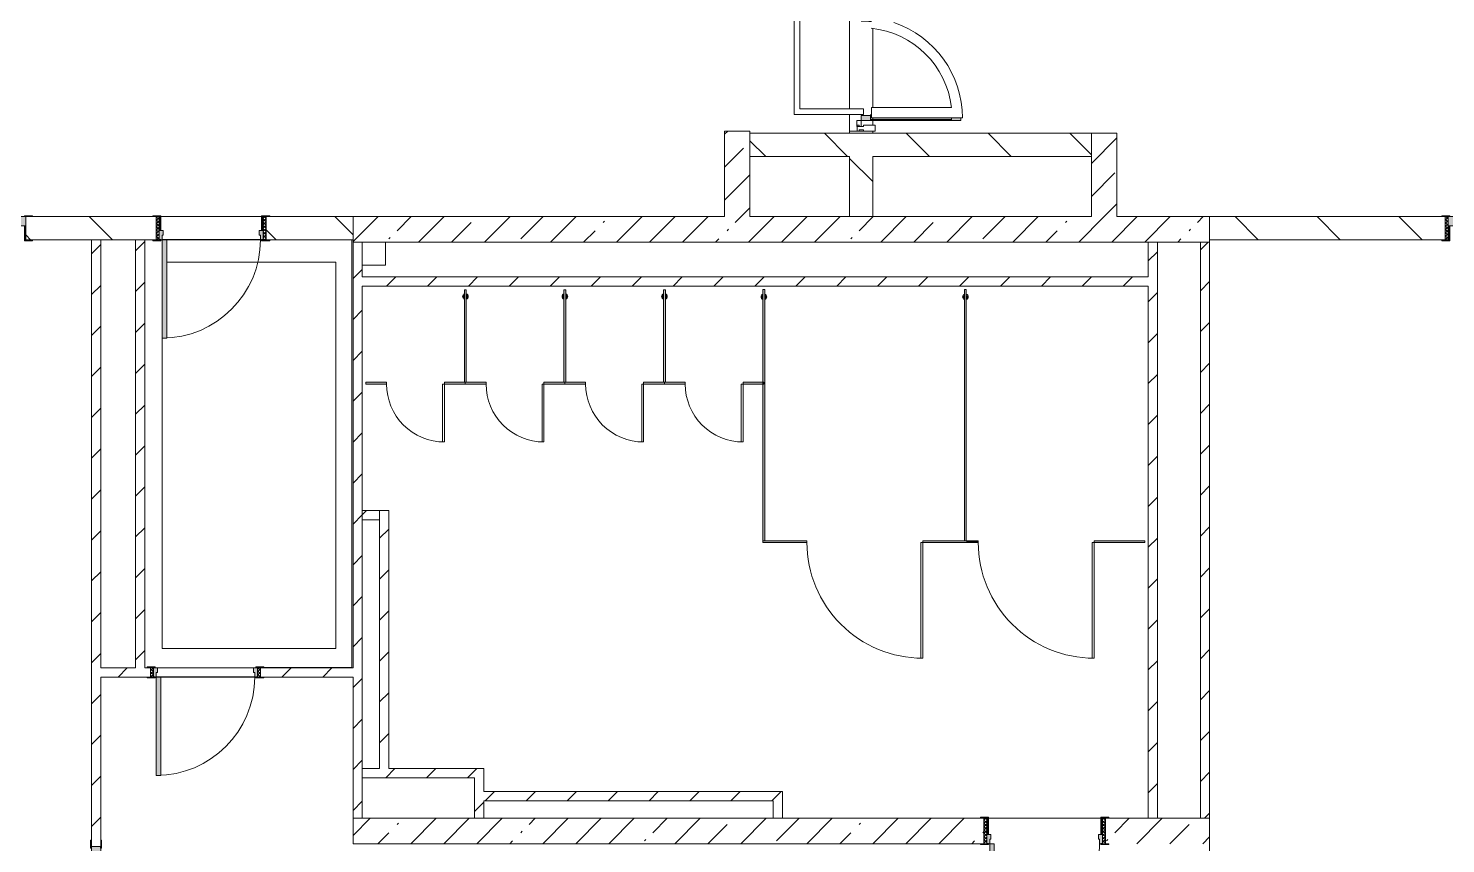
# Model space of a CAD drawing. Header units: millimetres. Extents: x 35098 to 231722, y -8553 to 29000.
# Drawn here: x 196117 to 208361, y 5180 to 12227 of the extents above; entities that cross this region are included whole.
import ezdxf

# ---------------------------------------------------------------- set-up
doc = ezdxf.new("R2010")
doc.units = ezdxf.units.MM
for name, color, linetype, lineweight in [('A-DETL-2', 7, 'Continuous', 5), ('A-DOOR-6', 7, 'Continuous', 5), ('A-GENM-2', 7, 'Continuous', 5), ('A-GLAZ-CWMG-1', 7, 'Continuous', 5), ('A-WALL', 7, 'Continuous', 9), ('I-WALL-3', 7, 'Continuous', 5)]:
    doc.layers.add(name, color=color, linetype=linetype, lineweight=lineweight)
for name, color, linetype, lineweight, true_color in [('A-DETL-GENF-2', 7, 'Continuous', 5, 0xe2e2e2), ('A-DETL-GENF-3', 7, 'Continuous', 5, 0xaaaaaa), ('A-DOOR-2', 7, 'Continuous', 5, 0xaaaaaa), ('A-DOOR-3', 7, 'Continuous', 5, 0xe2e2e2), ('A-DOOR-FRAM-1', 7, 'Continuous', 5, 0xe2e2e2), ('A-DOOR-FRAM-2', 7, 'Continuous', 5, 0xaaaaaa), ('A-FLOR-1', 7, 'Continuous', 5, 0xaaaaaa), ('A-GENM-3', 7, 'Continuous', 5, 0xe2ddcd)]:
    doc.layers.add(name, color=color, linetype=linetype, lineweight=lineweight, true_color=true_color)
pattern_1 = [(45, (104712.32, 0), (-176.7767, 176.7767), [])]
pattern_2 = [(45, (104712.3, 0), (-285.1231, 285.1231), []), (45, (104997.44, 0), (-285.1231, 285.1231), [504.031, -100.806, 16.764, -84.042])]
pattern_3 = [(135, (104712.3, 0), (-353.5534, -353.5534), [])]

# ---------------------------------------------------------------- blocks, each defined once
blk = doc.blocks.new('110_Дверь_СКБ_1Ст_Внутренняя1 - Д-7а_л__950x2100h_Туалет-V122-2_7_2_птичка')
at = {"layer": 'A-DOOR-2'}
h = blk.add_hatch(dxfattribs=at)
h.set_pattern_fill('FP_152', color=256, style=0, pattern_type=2)
h.set_pattern_definition([(135, (1776.41, 174.685), (-14.14214, -14.14214), []), (225, (1776.41, 174.685), (14.14214, -14.14214), [])])
h.paths.add_polyline_path([(537.5, 110), (512.5, 110), (512.5, -110), (537.5, -110)])
at = {"layer": 'A-DOOR-3'}
h = blk.add_hatch(color=256, dxfattribs=at)
h.paths.add_polyline_path([(487.5, 110), (487.5, 70), (477.5, 70), (477.5, 30), (512.5, 30), (512.5, 110)])
h.paths.add_polyline_path([(-462.5, 110), (-487.5, 110), (-487.5, 30), (-452.5, 30), (-452.5, 70), (-462.5, 70)])
at = {"layer": 'A-DOOR-FRAM-1'}
for points in [[(447.5, 1060), (447.5, 110), (487.5, 110), (487.5, 1060)], [(-542.5, 118), (-542.5, 110), (-472.5, 110), (-472.5, 118)], [(-472.5, 30), (-487.5, 30), (-487.5, -110), (-472.5, -110)], [(567.5, 118), (497.5, 118), (497.5, 110), (567.5, 110)], [(512.5, 30), (497.5, 30), (497.5, -110), (512.5, -110)], [(-542.5, -110), (-542.5, -118), (-472.5, -118), (-472.5, -110)], [(567.5, -110), (497.5, -110), (497.5, -118), (567.5, -118)]]:
    blk.add_hatch(color=256, dxfattribs=at).paths.add_polyline_path(points)
at = {"layer": 'A-DOOR-FRAM-2'}
h = blk.add_hatch(dxfattribs=at)
h.set_pattern_fill('FP_153', color=256, style=0, pattern_type=2)
h.set_pattern_definition([(45, (-346.384, 174.685), (-14.1421, 14.1421), []), (135, (-346.384, 174.685), (-14.1421, -14.1421), [])])
h.paths.add_polyline_path([(-487.5, 110), (-512.5, 110), (-512.5, -110), (-487.5, -110)])
at = {"layer": 'A-DOOR-2'}
for p, q in [((487.5, 1060), (447.5, 1060)), ((447.5, 1060), (447.5, 110)), ((487.5, 110), (487.5, 1060)), ((447.5, 110), (487.5, 110))]:
    blk.add_line(p, q, dxfattribs=at)
blk.add_arc((487.5, 110), 950, 90, 180, dxfattribs=at)
at = {"layer": 'A-DOOR-FRAM-2'}
for p, q in [((-472.5, 118), (-542.5, 118)), ((-542.5, 118), (-542.5, 110)), ((-542.5, 110), (-472.5, 110)), ((-487.5, 110), (-512.5, 110)), ((-512.5, 110), (-512.5, -110)), ((-462.5, 110), (-487.5, 110)), ((-487.5, 110), (-487.5, 30)), ((-487.5, -110), (-487.5, 110)), ((-472.5, 110), (-487.5, 110)), ((-487.5, 110), (-487.5, 109)), ((-487.5, 109), (-472.5, 109)), ((-487.5, 30), (-452.5, 30)), ((-472.5, 30), (-487.5, 30)), ((-487.5, 30), (-487.5, -110)), ((-472.5, 110), (-472.5, 118)), ((-472.5, 109), (-472.5, 110)), ((-472.5, -110), (-472.5, 30)), ((-462.5, 70), (-462.5, 110)), ((-452.5, 70), (-462.5, 70)), ((-452.5, 30), (-452.5, 70)), ((487.5, 70), (477.5, 70)), ((477.5, 70), (477.5, 30)), ((477.5, 30), (512.5, 30)), ((487.5, 110), (487.5, 70)), ((512.5, 110), (487.5, 110)), ((567.5, 118), (497.5, 118)), ((497.5, 118), (497.5, 110)), ((512.5, 110), (497.5, 110)), ((497.5, 110), (497.5, 109)), ((497.5, 110), (567.5, 110)), ((497.5, 109), (512.5, 109)), ((512.5, 30), (497.5, 30)), ((497.5, 30), (497.5, -110)), ((512.5, 30), (512.5, 110)), ((537.5, 110), (512.5, 110)), ((512.5, 110), (512.5, -110)), ((512.5, 109), (512.5, 110)), ((512.5, -110), (512.5, 30)), ((537.5, -110), (537.5, 110)), ((567.5, 110), (567.5, 118)), ((-472.5, -110), (-542.5, -110)), ((-542.5, -110), (-542.5, -118)), ((-542.5, -118), (-472.5, -118)), ((-512.5, -110), (-487.5, -110)), ((-487.5, -110), (-472.5, -110)), ((-472.5, -118), (-472.5, -110)), ((497.5, -110), (512.5, -110)), ((567.5, -110), (497.5, -110)), ((497.5, -110), (497.5, -118)), ((497.5, -118), (567.5, -118)), ((512.5, -110), (537.5, -110)), ((567.5, -118), (567.5, -110))]:
    blk.add_line(p, q, dxfattribs=at)
blk = doc.blocks.new('110_Дверь_СКБ_2Ст - Д-5_п_ Из игровой в коридор-32215844-2_7_2_птичка')
at = {"layer": 'A-DOOR-3'}
for points in [[(-638, 40), (-588, 40), (-588, 940), (-638, 940)], [(612, 440), (612, 40), (662, 40), (662, 440)]]:
    blk.add_hatch(color=256, dxfattribs=at).paths.add_polyline_path(points)
h = blk.add_hatch(color=256, dxfattribs=at)
h.paths.add_polyline_path([(-688, 40), (-688, -40), (-628, -40), (-628, -10), (-638, -10), (-638, 40)])
h.paths.add_polyline_path([(652, -40), (712, -40), (712, 40), (662, 40), (662, -10), (652, -10)])
at = {"layer": 'A-DOOR-FRAM-1'}
for points in [[(-742, 40), (-672, 40), (-672, 48), (-742, 48)], [(698, 40), (768, 40), (768, 48), (698, 48)], [(-742, -48), (-672, -48), (-672, -40), (-742, -40)], [(698, -48), (768, -48), (768, -40), (698, -40)]]:
    blk.add_hatch(color=256, dxfattribs=at).paths.add_polyline_path(points)
at = {"layer": 'A-DOOR-2'}
for p, q in [((-638, 940), (-638, 40)), ((-588, 940), (-638, 940)), ((-588, 40), (-588, 940)), ((662, 440), (612, 440)), ((612, 440), (612, 40)), ((662, 40), (662, 440)), ((-638, 40), (-588, 40)), ((612, 40), (662, 40))]:
    blk.add_line(p, q, dxfattribs=at)
for centre, radius, start, end in [((-638, 40), 900, 0, 90), ((662, 40), 400, 90, 180)]:
    blk.add_arc(centre, radius, start, end, dxfattribs=at)
at = {"layer": 'A-DOOR-FRAM-2'}
for p, q in [((-672, 48), (-742, 48)), ((-742, 48), (-742, 40)), ((-742, 40), (-672, 40)), ((-638, 40), (-688, 40)), ((-688, 40), (-688, -40)), ((-672, 40), (-672, 48)), ((-638, -10), (-638, 40)), ((662, 40), (662, -10)), ((712, 40), (662, 40)), ((768, 48), (698, 48)), ((698, 48), (698, 40)), ((698, 40), (768, 40)), ((712, -40), (712, 40)), ((768, 40), (768, 48)), ((-672, -40), (-742, -40)), ((-742, -40), (-742, -48)), ((-742, -48), (-672, -48)), ((-688, -40), (-628, -40)), ((-672, -39), (-688, -39)), ((-688, -39), (-688, -40)), ((-688, -40), (-672, -40)), ((-672, -40), (-672, -39)), ((-672, -48), (-672, -40)), ((-628, -10), (-638, -10)), ((-628, -40), (-628, -10)), ((662, -10), (652, -10)), ((652, -10), (652, -40)), ((652, -40), (712, -40)), ((712, -39), (698, -39)), ((698, -39), (698, -40)), ((698, -40), (712, -40)), ((768, -40), (698, -40)), ((698, -40), (698, -48)), ((698, -48), (768, -48)), ((712, -40), (712, -39)), ((768, -48), (768, -40))]:
    blk.add_line(p, q, dxfattribs=at)
blk = doc.blocks.new('110_Дверь_СКБ_2Ст - Д-2а_п_ Из коридора на лестницу-32215207-2_7_2_птичка')
at = {"layer": 'A-DOOR-3'}
for points in [[(-588, 100), (-588, 1000), (-638, 1000), (-638, 100)], [(662, 100), (662, 500), (612, 500), (612, 100)], [(712, -100), (712, 20), (698, 20), (698, -100)]]:
    blk.add_hatch(color=256, dxfattribs=at).paths.add_polyline_path(points)
h = blk.add_hatch(color=256, dxfattribs=at)
h.paths.add_polyline_path([(652, 20), (712, 20), (712, 100), (662, 100), (662, 50), (652, 50)])
h.paths.add_polyline_path([(-688, 20), (-628, 20), (-628, 50), (-638, 50), (-638, 100), (-688, 100)])
at = {"layer": 'A-DOOR-FRAM-1'}
for points in [[(-672, 100), (-672, 108), (-742, 108), (-742, 100)], [(-672, -100), (-672, 20), (-688, 20), (-688, -100)], [(768, 100), (768, 108), (698, 108), (698, 100)], [(-672, -108), (-672, -100), (-742, -100), (-742, -108)], [(768, -108), (768, -100), (698, -100), (698, -108)]]:
    blk.add_hatch(color=256, dxfattribs=at).paths.add_polyline_path(points)
at = {"layer": 'A-DOOR-2'}
for p, q in [((-638, 1000), (-638, 100)), ((-588, 1000), (-638, 1000)), ((-588, 100), (-588, 1000)), ((662, 500), (612, 500)), ((612, 500), (612, 100)), ((662, 100), (662, 500)), ((-638, 100), (-588, 100)), ((612, 100), (662, 100))]:
    blk.add_line(p, q, dxfattribs=at)
for centre, radius, start, end in [((-638, 100), 900, 0, 90), ((662, 100), 400, 90, 180)]:
    blk.add_arc(centre, radius, start, end, dxfattribs=at)
at = {"layer": 'A-DOOR-FRAM-2'}
for p, q in [((-672, 108), (-742, 108)), ((-742, 108), (-742, 100)), ((-742, 100), (-672, 100)), ((-638, 100), (-688, 100)), ((-688, 100), (-688, 20)), ((-688, 20), (-628, 20)), ((-672, 20), (-688, 20)), ((-688, 20), (-688, -100)), ((-672, 100), (-672, 108)), ((-672, -100), (-672, 20)), ((-638, 50), (-638, 100)), ((-628, 50), (-638, 50)), ((-628, 20), (-628, 50)), ((662, 50), (652, 50)), ((652, 50), (652, 20)), ((652, 20), (712, 20)), ((662, 100), (662, 50)), ((712, 100), (662, 100)), ((768, 108), (698, 108)), ((698, 108), (698, 100)), ((698, 100), (768, 100)), ((712, 20), (698, 20)), ((698, 20), (698, -100)), ((712, 20), (712, 100)), ((712, -100), (712, 20)), ((768, 100), (768, 108)), ((-672, -100), (-742, -100)), ((-742, -100), (-742, -108)), ((-742, -108), (-672, -108)), ((-688, -100), (-672, -100)), ((-672, -108), (-672, -100)), ((698, -100), (712, -100)), ((768, -100), (698, -100)), ((698, -100), (698, -108)), ((698, -108), (768, -108)), ((768, -108), (768, -100))]:
    blk.add_line(p, q, dxfattribs=at)
blk = doc.blocks.new('110_Дверь_СКБ_1Ст_Внутренняя1 - Д-8 950x2100h_охрана-V125-2_7_2_птичка')
at = {"layer": 'A-DOOR-2'}
h = blk.add_hatch(dxfattribs=at)
h.set_pattern_fill('FP_116', color=256, style=0, pattern_type=2)
h.set_pattern_definition([(135, (1826.41, 164.685), (-14.14214, -14.14214), []), (225, (1826.41, 164.685), (14.14214, -14.14214), [])])
h.paths.add_polyline_path([(487.5, 100), (462.5, 100), (462.5, -100), (487.5, -100)])
at = {"layer": 'A-DOOR-3'}
h = blk.add_hatch(color=256, dxfattribs=at)
h.paths.add_polyline_path([(437.5, 100), (437.5, 60), (427.5, 60), (427.5, 20), (462.5, 20), (461.2, 100)])
h.paths.add_polyline_path([(-437.5, 100), (-437.5, 20), (-402.5, 20), (-402.5, 60), (-412.5, 60), (-412.5, 100)])
at = {"layer": 'A-DOOR-FRAM-1'}
for points in [[(397.5, 950), (397.5, 100), (437.5, 100), (437.5, 950)], [(-422.5, 108), (-492.5, 108), (-492.5, 100), (-422.5, 100)], [(-422.5, 20), (-437.5, 20), (-437.5, -100), (-422.5, -100)], [(461.2, 108), (447.5, 108), (447.5, 100), (517.5, 100), (517.5, 108)], [(461.2, 20), (447.5, 20), (447.5, -100), (462.5, -100), (462.5, 20)], [(-422.5, -100), (-492.5, -100), (-492.5, -108), (-422.5, -108)], [(517.5, -100), (447.5, -100), (447.5, -108), (517.5, -108)]]:
    blk.add_hatch(color=256, dxfattribs=at).paths.add_polyline_path(points)
at = {"layer": 'A-DOOR-FRAM-2'}
h = blk.add_hatch(dxfattribs=at)
h.set_pattern_fill('FP_117', color=256, style=0, pattern_type=2)
h.set_pattern_definition([(45, (-296.384, 164.685), (-14.1421, 14.1421), []), (135, (-296.384, 164.685), (-14.1421, -14.1421), [])])
h.paths.add_polyline_path([(-437.5, 100), (-462.5, 100), (-462.5, -100), (-437.5, -100)])
at = {"layer": 'A-DOOR-2'}
for p, q in [((437.5, 950), (397.5, 950)), ((397.5, 950), (397.5, 100)), ((437.5, 100), (437.5, 950)), ((397.5, 100), (437.5, 100))]:
    blk.add_line(p, q, dxfattribs=at)
blk.add_arc((437.5, 100), 850, 90, 180, dxfattribs=at)
at = {"layer": 'A-DOOR-FRAM-2'}
for p, q in [((-422.5, 108), (-492.5, 108)), ((-492.5, 108), (-492.5, 100)), ((-492.5, 100), (-422.5, 100)), ((-437.5, 100), (-462.5, 100)), ((-462.5, 100), (-462.5, -100)), ((-412.5, 100), (-437.5, 100)), ((-437.5, 100), (-437.5, 20)), ((-437.5, -100), (-437.5, 100)), ((-422.5, 100), (-437.5, 100)), ((-437.5, 100), (-437.5, 99)), ((-437.5, 99), (-422.5, 99)), ((-437.5, 20), (-402.5, 20)), ((-422.5, 20), (-437.5, 20)), ((-437.5, 20), (-437.5, -100)), ((-422.5, 100), (-422.5, 108)), ((-422.5, 99), (-422.5, 100)), ((-422.5, -100), (-422.5, 20)), ((-412.5, 60), (-412.5, 100)), ((-402.5, 60), (-412.5, 60)), ((-402.5, 20), (-402.5, 60)), ((437.5, 60), (427.5, 60)), ((427.5, 60), (427.5, 20)), ((427.5, 20), (462.5, 20)), ((437.5, 100), (437.5, 60)), ((462.5, 100), (437.5, 100)), ((517.5, 108), (447.5, 108)), ((447.5, 108), (447.5, 100)), ((462.5, 100), (447.5, 100)), ((447.5, 100), (447.5, 99)), ((447.5, 100), (517.5, 100)), ((447.5, 99), (462.5, 99)), ((462.5, 20), (447.5, 20)), ((447.5, 20), (447.5, -100)), ((462.5, 20), (462.5, 100)), ((487.5, 100), (462.5, 100)), ((462.5, 100), (462.5, -100)), ((462.5, 99), (462.5, 100)), ((462.5, -100), (462.5, 20)), ((487.5, -100), (487.5, 100)), ((517.5, 100), (517.5, 108)), ((-422.5, -100), (-492.5, -100)), ((-492.5, -100), (-492.5, -108)), ((-492.5, -108), (-422.5, -108)), ((-462.5, -100), (-437.5, -100)), ((-437.5, -100), (-422.5, -100)), ((-422.5, -108), (-422.5, -100)), ((447.5, -100), (462.5, -100)), ((517.5, -100), (447.5, -100)), ((447.5, -100), (447.5, -108)), ((447.5, -108), (517.5, -108)), ((462.5, -100), (487.5, -100)), ((517.5, -108), (517.5, -100))]:
    blk.add_line(p, q, dxfattribs=at)
blk = doc.blocks.new('110_Дверь_СКБ_1Ст_Внутренняя1 - Д-8 950x2100h_охрана-V126-2_7_2_птичка')
at = {"layer": 'A-DOOR-2'}
h = blk.add_hatch(dxfattribs=at)
h.set_pattern_fill('FP_156', color=256, style=0, pattern_type=2)
h.set_pattern_definition([(135, (1826.41, 104.685), (-14.14214, -14.14214), []), (225, (1826.41, 104.685), (14.14214, -14.14214), [])])
h.paths.add_polyline_path([(487, 40), (462, 40), (462, -40), (487, -40)])
at = {"layer": 'A-DOOR-3'}
h = blk.add_hatch(color=256, dxfattribs=at)
h.paths.add_polyline_path([(437, 40), (437, 0), (427, 0), (427, -40), (462, -40), (462, 40)])
h.paths.add_polyline_path([(-413, 40), (-438, 40), (-438, -40), (-403, -40), (-403, 0), (-413, 0)])
at = {"layer": 'A-DOOR-FRAM-1'}
for points in [[(437, 890), (397, 890), (397, 40), (437, 40), (437, 67)], [(-493, 48), (-493, 40), (-423, 40), (-423, 48)], [(517, 48), (447, 48), (447, 40), (517, 40)], [(-423, -40), (-493, -40), (-493, -48), (-423, -48)], [(447, -40), (447, -48), (517, -48), (517, -40)]]:
    blk.add_hatch(color=256, dxfattribs=at).paths.add_polyline_path(points)
at = {"layer": 'A-DOOR-FRAM-2'}
h = blk.add_hatch(dxfattribs=at)
h.set_pattern_fill('FP_157', color=256, style=0, pattern_type=2)
h.set_pattern_definition([(45, (-296.384, 104.685), (-14.1421, 14.1421), []), (135, (-296.384, 104.685), (-14.1421, -14.1421), [])])
h.paths.add_polyline_path([(-438, 40), (-463, 40), (-463, -40), (-438, -40)])
at = {"layer": 'A-DOOR-2'}
for p, q in [((437, 890), (397, 890)), ((397, 890), (397, 40)), ((437, 40), (437, 890)), ((397, 40), (437, 40))]:
    blk.add_line(p, q, dxfattribs=at)
blk.add_arc((437, 40), 850, 90, 180, dxfattribs=at)
at = {"layer": 'A-DOOR-FRAM-2'}
for p, q in [((-423, 48), (-493, 48)), ((-493, 48), (-493, 40)), ((-493, 40), (-423, 40)), ((-438, 40), (-463, 40)), ((-463, 40), (-463, -40)), ((-413, 40), (-438, 40)), ((-438, 40), (-438, -40)), ((-438, -40), (-438, 40)), ((-423, 40), (-438, 40)), ((-438, 40), (-438, 39)), ((-438, 39), (-423, 39)), ((-423, 40), (-423, 48)), ((-423, 39), (-423, 40)), ((-413, 0), (-413, 40)), ((-403, 0), (-413, 0)), ((-403, -40), (-403, 0)), ((437, 0), (427, 0)), ((427, 0), (427, -40)), ((437, 40), (437, 0)), ((462, 40), (437, 40)), ((517, 48), (447, 48)), ((447, 48), (447, 40)), ((462, 40), (447, 40)), ((447, 40), (447, 39)), ((447, 40), (517, 40)), ((447, 39), (462, 39)), ((462, -40), (462, 40)), ((487, 40), (462, 40)), ((462, 40), (462, -40)), ((462, 39), (462, 40)), ((487, -40), (487, 40)), ((517, 40), (517, 48)), ((-423, -40), (-493, -40)), ((-493, -40), (-493, -48)), ((-493, -48), (-423, -48)), ((-463, -40), (-438, -40)), ((-423, -39), (-438, -39)), ((-438, -39), (-438, -40)), ((-438, -40), (-403, -40)), ((-438, -40), (-423, -40)), ((-423, -40), (-423, -39)), ((-423, -48), (-423, -40)), ((427, -40), (462, -40)), ((462, -39), (447, -39)), ((447, -39), (447, -40)), ((447, -40), (462, -40)), ((517, -40), (447, -40)), ((447, -40), (447, -48)), ((447, -48), (517, -48)), ((462, -40), (462, -39)), ((462, -40), (487, -40)), ((517, -48), (517, -40))]:
    blk.add_line(p, q, dxfattribs=at)
blk = doc.blocks.new('110_Дверь_СКБ_2Ст - Д-6_л__ ДОО_Дв_1450x2100h_Дверь из раздевальной в коридор-V127-2_7_2_птичка')
at = {"layer": 'A-DOOR-2'}
h = blk.add_hatch(dxfattribs=at)
h.set_pattern_fill('FP_122', color=256, style=0, pattern_type=2)
h.set_pattern_definition([(135, (1576.41, 164.685), (-14.14214, -14.14214), []), (225, (1576.41, 164.685), (14.14214, -14.14214), [])])
h.paths.add_polyline_path([(737.5, -100), (737.5, 100), (712.5, 100), (712.5, -100)])
at = {"layer": 'A-DOOR-3'}
for points in [[(662.5, 100), (662.5, 1050), (612.5, 1050), (612.5, 100)], [(-587.5, 100), (-587.5, 450), (-637.5, 450), (-637.5, 100)]]:
    blk.add_hatch(color=256, dxfattribs=at).paths.add_polyline_path(points)
h = blk.add_hatch(color=256, dxfattribs=at)
h.paths.add_polyline_path([(652.5, 20), (712.5, 20), (712.5, 100), (662.5, 100), (662.5, 50), (652.5, 50)])
h.paths.add_polyline_path([(-687.5, 20), (-627.5, 20), (-627.5, 50), (-637.5, 50), (-637.5, 100), (-687.5, 100)])
at = {"layer": 'A-DOOR-FRAM-1'}
for points in [[(-672.5, 100), (-672.5, 108), (-742.5, 108), (-742.5, 100), (-691, 100)], [(-672.5, -100), (-672.5, 20), (-687.5, 20), (-687.5, -100)], [(767.5, 100), (767.5, 108), (697.5, 108), (697.5, 100)], [(712.5, -100), (712.5, 20), (697.5, 20), (697.5, -100)], [(-742.5, -108), (-672.5, -108), (-672.5, -100), (-742.5, -100)], [(767.5, -108), (767.5, -100), (697.5, -100), (697.5, -108)]]:
    blk.add_hatch(color=256, dxfattribs=at).paths.add_polyline_path(points)
at = {"layer": 'A-DOOR-FRAM-2'}
h = blk.add_hatch(dxfattribs=at)
h.set_pattern_fill('FP_123', color=256, style=0, pattern_type=2)
h.set_pattern_definition([(45, (-546.384, 164.685), (-14.1421, 14.1421), []), (135, (-546.384, 164.685), (-14.1421, -14.1421), [])])
h.paths.add_polyline_path([(-687.5, -100), (-691, 100), (-712.5, 100), (-712.5, -100), (-691, -100)])
at = {"layer": 'A-DOOR-2'}
for p, q in [((662.5, 1050), (612.5, 1050)), ((612.5, 1050), (612.5, 100)), ((662.5, 100), (662.5, 1050)), ((-637.5, 450), (-637.5, 100)), ((-587.5, 450), (-637.5, 450)), ((-587.5, 100), (-587.5, 450)), ((-637.5, 100), (-587.5, 100)), ((612.5, 100), (662.5, 100))]:
    blk.add_line(p, q, dxfattribs=at)
for centre, radius, start, end in [((662.5, 100), 950, 90, 180), ((-637.5, 100), 350, 360, 90)]:
    blk.add_arc(centre, radius, start, end, dxfattribs=at)
at = {"layer": 'A-DOOR-FRAM-2'}
for p, q in [((-672.5, 108), (-742.5, 108)), ((-742.5, 108), (-742.5, 100)), ((-742.5, 100), (-672.5, 100)), ((-687.5, 100), (-712.5, 100)), ((-712.5, 100), (-712.5, -100)), ((-637.5, 100), (-687.5, 100)), ((-687.5, 100), (-687.5, 20)), ((-687.5, -100), (-687.5, 100)), ((-687.5, 20), (-627.5, 20)), ((-672.5, 20), (-687.5, 20)), ((-687.5, 20), (-687.5, -100)), ((-672.5, 100), (-672.5, 108)), ((-672.5, -100), (-672.5, 20)), ((-637.5, 50), (-637.5, 100)), ((-627.5, 50), (-637.5, 50)), ((-627.5, 20), (-627.5, 50)), ((662.5, 50), (652.5, 50)), ((652.5, 50), (652.5, 20)), ((652.5, 20), (712.5, 20)), ((662.5, 100), (662.5, 50)), ((712.5, 100), (662.5, 100)), ((767.5, 108), (697.5, 108)), ((697.5, 108), (697.5, 100)), ((697.5, 100), (767.5, 100)), ((712.5, 20), (697.5, 20)), ((697.5, 20), (697.5, -100)), ((712.5, 20), (712.5, 100)), ((737.5, 100), (712.5, 100)), ((712.5, 100), (712.5, -100)), ((712.5, -100), (712.5, 20)), ((737.5, -100), (737.5, 100)), ((767.5, 100), (767.5, 108)), ((-672.5, -100), (-742.5, -100)), ((-742.5, -100), (-742.5, -108)), ((-742.5, -108), (-672.5, -108)), ((-712.5, -100), (-687.5, -100)), ((-687.5, -100), (-672.5, -100)), ((-672.5, -108), (-672.5, -100)), ((697.5, -100), (712.5, -100)), ((767.5, -100), (697.5, -100)), ((697.5, -100), (697.5, -108)), ((697.5, -108), (767.5, -108)), ((712.5, -100), (737.5, -100)), ((767.5, -108), (767.5, -100))]:
    blk.add_line(p, q, dxfattribs=at)
blk = doc.blocks.new('131_Сантехническая перегородка 7 - СП-1-V205-2_7_2_птичка')
at = {"layer": 'A-GENM-3'}
blk.add_hatch(color=256, dxfattribs=at).paths.add_polyline_path([(2166, 8), (-4, 8), (-4, -8), (2166, -8)])
at = {"layer": 'A-GENM-2'}
for p, q in [((2166, 8), (-4, 8)), ((-4, 8), (-4, -8)), ((2166, -8), (2166, 8)), ((-4, -8), (2166, -8))]:
    blk.add_line(p, q, dxfattribs=at)
at = {"layer": 'A-GENM-2', "flags": 128}
for points in [[(71, 8), (71, 9), (71, 9), (70, 9), (70, 10), (70, 10), (69, 11), (69, 11), (68, 12), (68, 12), (67, 12), (67, 13), (66, 13), (66, 13), (65, 14), (65, 14), (64, 14), (64, 14), (63, 14), (62, 15), (62, 15), (61, 15), (61, 15), (60, 15), (59, 15), (59, 15), (58, 15), (58, 15), (57, 15), (56, 15), (56, 15), (55, 15), (55, 15), (54, 14), (54, 14), (53, 14), (52, 14), (52, 13), (51, 13), (51, 13), (50, 13), (50, 12), (49, 12), (49, 11), (48, 11), (48, 11), (48, 10), (47, 10), (47, 9), (46, 9), (46, 8), (46, 8)], [(46, -8), (46, -9), (47, -9), (47, -9), (47, -10), (48, -10), (48, -11), (49, -11), (49, -12), (50, -12), (50, -12), (51, -13), (51, -13), (52, -13), (52, -14), (53, -14), (53, -14), (54, -14), (54, -14), (55, -15), (56, -15), (56, -15), (57, -15), (57, -15), (58, -15), (59, -15), (59, -15), (60, -15), (60, -15), (61, -15), (62, -15), (62, -15), (63, -15), (63, -14), (64, -14), (64, -14), (65, -14), (66, -13), (66, -13), (67, -13), (67, -13), (68, -12), (68, -12), (69, -11), (69, -11), (69, -11), (70, -10), (70, -10), (71, -9), (71, -9), (71, -8), (71, -8)]]:
    blk.add_lwpolyline(points, dxfattribs=at)
at = {"layer": 'A-GENM-2'}
for radius, start, end in [(24.6, 19.9113, 160.0887), (17.6, 45, 135), (17.6, 45, 135), (15.1, 45, 135), (24.6, 199.9113, 340.0887), (17.6, 225, 315), (17.6, 225, 315), (15.1, 225, 315)]:
    blk.add_arc((59, 0), radius, start, end, dxfattribs=at)
blk = doc.blocks.new('131_Сантехническая перегородка 6 - СП-1-V206-2_7_2_птичка')
at = {"layer": 'A-GENM-3'}
blk.add_hatch(color=256, dxfattribs=at).paths.add_polyline_path([(800, 8), (0, 8), (0, -8), (800, -8)])
at = {"layer": 'A-GENM-2'}
for p, q in [((800, 8), (0, 8)), ((0, 8), (0, -8)), ((800, -8), (800, 8)), ((0, -8), (800, -8))]:
    blk.add_line(p, q, dxfattribs=at)
at = {"layer": 'A-GENM-2', "flags": 128}
for points in [[(71, 8), (71, 9), (71, 9), (70, 9), (70, 10), (70, 10), (69, 11), (69, 11), (68, 12), (68, 12), (67, 12), (67, 13), (66, 13), (66, 13), (65, 14), (65, 14), (64, 14), (64, 14), (63, 14), (62, 15), (62, 15), (61, 15), (61, 15), (60, 15), (59, 15), (59, 15), (58, 15), (58, 15), (57, 15), (56, 15), (56, 15), (55, 15), (55, 15), (54, 14), (54, 14), (53, 14), (52, 14), (52, 13), (51, 13), (51, 13), (50, 13), (50, 12), (49, 12), (49, 11), (48, 11), (48, 11), (48, 10), (47, 10), (47, 9), (46, 9), (46, 8), (46, 8)], [(46, -8), (46, -9), (47, -9), (47, -9), (47, -10), (48, -10), (48, -11), (49, -11), (49, -12), (50, -12), (50, -12), (51, -13), (51, -13), (52, -13), (52, -14), (53, -14), (53, -14), (54, -14), (54, -14), (55, -15), (56, -15), (56, -15), (57, -15), (57, -15), (58, -15), (59, -15), (59, -15), (60, -15), (60, -15), (61, -15), (62, -15), (62, -15), (63, -15), (63, -14), (64, -14), (64, -14), (65, -14), (66, -13), (66, -13), (67, -13), (67, -13), (68, -12), (68, -12), (69, -11), (69, -11), (69, -11), (70, -10), (70, -10), (71, -9), (71, -9), (71, -8), (71, -8)]]:
    blk.add_lwpolyline(points, dxfattribs=at)
at = {"layer": 'A-GENM-2'}
for radius, start, end in [(24.6, 19.9113, 160.0887), (17.6, 45, 135), (17.6, 45, 135), (15.1, 45, 135), (24.6, 199.9113, 340.0887), (17.6, 225, 315), (17.6, 225, 315), (15.1, 225, 315)]:
    blk.add_arc((59, 0), radius, start, end, dxfattribs=at)
blk = doc.blocks.new('131_Сантехническая перегородка_Дверь МГН - СД-1-V207-2_7_2_птичка')
at = {"layer": 'A-GENM-3'}
for points in [[(-370, 8), (-370, -8), (10, -8), (10, 8)], [(1010, 8), (1010, -8), (1390, -8), (1390, 8)]]:
    blk.add_hatch(color=256, dxfattribs=at).paths.add_polyline_path(points)
at = {"layer": 'A-DOOR-6'}
for p, q in [((10, 1008), (26, 1008)), ((10, 8), (10, 1008)), ((26, 8), (26, 1008)), ((10, 8), (26, 8))]:
    blk.add_line(p, q, dxfattribs=at)
blk.add_arc((10, 8), 1000, 360, 90, dxfattribs=at)
at = {"layer": 'A-GENM-2'}
for p, q in [((10, 8), (-370, 8)), ((-370, 8), (-370, -8)), ((10, -8), (10, 8)), ((1390, 8), (1010, 8)), ((1010, 8), (1010, -8)), ((1390, -8), (1390, 8)), ((-370, -8), (10, -8)), ((1010, -8), (1390, -8))]:
    blk.add_line(p, q, dxfattribs=at)
blk = doc.blocks.new('131_Сантехническая перегородка_Дверь 5 - СД-1-V208-2_7_2_птичка')
at = {"layer": 'A-GENM-3'}
for points in [[(70, 8), (70, -8), (250, -8), (250, 8)], [(750, 8), (750, -8), (930, -8), (930, 8)]]:
    blk.add_hatch(color=256, dxfattribs=at).paths.add_polyline_path(points)
at = {"layer": 'A-DOOR-6'}
for p, q in [((266, 508), (250, 508)), ((250, 8), (250, 508)), ((266, 8), (266, 508)), ((266, 8), (250, 8))]:
    blk.add_line(p, q, dxfattribs=at)
blk.add_arc((250, 8), 500, 360, 90, dxfattribs=at)
at = {"layer": 'A-GENM-2'}
for p, q in [((250, 8), (70, 8)), ((70, 8), (70, -8)), ((250, -8), (250, 8)), ((930, 8), (750, 8)), ((750, 8), (750, -8)), ((930, -8), (930, 8)), ((70, -8), (250, -8)), ((750, -8), (930, -8))]:
    blk.add_line(p, q, dxfattribs=at)
blk = doc.blocks.new('131_Сантехническая перегородка_Дверь МГН 2 - СД-1-V209-2_7_2_птичка')
at = {"layer": 'A-GENM-3'}
for points in [[(10, 8), (-430, 8), (-430, -8), (10, -8)], [(1010, 8), (1010, -8), (1110, -8), (1110, 8)]]:
    blk.add_hatch(color=256, dxfattribs=at).paths.add_polyline_path(points)
at = {"layer": 'A-DOOR-6'}
for p, q in [((10, 1008), (26, 1008)), ((10, 8), (10, 1008)), ((26, 8), (26, 1008)), ((10, 8), (26, 8))]:
    blk.add_line(p, q, dxfattribs=at)
blk.add_arc((10, 8), 1000, 360, 90, dxfattribs=at)
at = {"layer": 'A-GENM-2'}
for p, q in [((10, 8), (-430, 8)), ((-430, 8), (-430, -8)), ((10, -8), (10, 8)), ((1110, 8), (1010, 8)), ((1010, 8), (1010, -8)), ((1110, -8), (1110, 8)), ((-430, -8), (10, -8)), ((1010, -8), (1110, -8))]:
    blk.add_line(p, q, dxfattribs=at)
blk = doc.blocks.new('Дверь_Витражная_остекление_ - ВВ-7 остекление-32349468-2_7_2_птичка')
at = {"layer": 'A-DETL-GENF-2'}
for points in [[(-860, -107), (-860, -880), (-837, -880), (-837, -107), (-815, -107), (-815, -20), (-860, -20)], [(865, -104), (878, -104), (878, -880), (910, -880), (910, -140), (900, -140), (900, -40), (910, -40), (910, -20), (865, -20)]]:
    blk.add_hatch(color=256, dxfattribs=at).paths.add_polyline_path(points)
at = {"layer": 'A-DETL-GENF-3'}
for p, q in [((-815, -20), (-860, -20)), ((-860, -880), (-860, -20)), ((-815, -20), (-860, -20)), ((-860, -20), (-860, -880)), ((-860, -100), (-815, -100)), ((-850, -800), (-850, -100)), ((-815, -107), (-815, -20)), ((-815, -107), (-815, -20)), ((-806, -107), (-806, -100)), ((865, -104), (865, -20)), ((865, -20), (865, -104)), ((900, -100), (865, -100)), ((900, -800), (900, -140)), ((910, -880), (910, -140)), ((910, -880), (910, -140)), ((-860, -800), (-837, -800)), ((910, -800), (878, -800)), ((-860, -880), (-837, -880)), ((-860, -880), (-837, -880)), ((910, -880), (878, -880)), ((878, -880), (910, -880))]:
    blk.add_line(p, q, dxfattribs=at)
at = {"layer": 'A-DOOR-2'}
for p, q in [((-910, 20), (-860, 20)), ((-910, -20), (-910, 20)), ((-860, 20), (-860, -20)), ((860, 20), (910, 20)), ((860, -20), (860, 20)), ((910, 20), (910, -20)), ((-860, -20), (-910, -20)), ((-860, -880), (-860, -20)), ((910, -20), (860, -20)), ((860, -104), (860, -39))]:
    blk.add_line(p, q, dxfattribs=at)
for centre, start, end in [((-860, -20), 354.2215, 0), ((860, -20), 180, 185.7785), ((-860, -20), 270, 271.5473)]:
    blk.add_arc(centre, 860, start, end, dxfattribs=at)
blk = doc.blocks.new('Прямоугольный импост - Импост структурный с накладкой - 160мм Темный-32310142-2_7_2_птичка')
at = {"layer": 'A-GLAZ-CWMG-1'}
for p, q in [((-50, 0), (-50, 17)), ((-50, 17), (0, 17)), ((-40, 0), (-50, 0)), ((-40, -40), (-40, 0)), ((0, 0), (-10, 0)), ((-10, 0), (-10, -40)), ((0, 17), (0, 0)), ((-50, -140), (-50, -40)), ((-50, -40), (-40, -40)), ((-10, -40), (0, -40)), ((0, -40), (0, -140)), ((0, -140), (-50, -140))]:
    blk.add_line(p, q, dxfattribs=at)

msp = doc.modelspace()

# ---------------------------------------------------------------- hatches: boundary and pattern name
at = {"layer": 'I-WALL-3'}
h = msp.add_hatch(dxfattribs=at)
h.set_pattern_fill('FP_111', color=256, style=0, pattern_type=2)
h.set_pattern_definition(pattern_2)
h.paths.add_polyline_path([(202351.3, 10600), (202351.3, 11340), (202131.3, 11340), (202131.3, 10600)])
h = msp.add_hatch(dxfattribs=at)
h.set_pattern_fill('FP_114', color=256, style=0, pattern_type=2)
h.set_pattern_definition(pattern_3)
h.paths.add_polyline_path([(205301.3, 11120), (205301.3, 11320), (202351.3, 11320), (202351.3, 11120), (203741.3, 11120)])
h = msp.add_hatch(dxfattribs=at)
h.set_pattern_fill('FP_111', color=256, style=0, pattern_type=2)
h.set_pattern_definition(pattern_2)
h.paths.add_polyline_path([(205521.3, 10600), (205521.3, 11320), (205301.3, 11320), (205301.3, 10600)])
h = msp.add_hatch(dxfattribs=at)
h.set_pattern_fill('FP_114', color=256, style=0, pattern_type=2)
h.set_pattern_definition(pattern_3)
h.paths.add_polyline_path([(203412.3, 10600), (203412.3, 11120), (203212.3, 11120), (203212.3, 10600)])
h = msp.add_hatch(dxfattribs=at)
h.set_pattern_fill('FP_114', color=256, style=0, pattern_type=2)
h.set_pattern_definition(pattern_3)
h.paths.add_polyline_path([(194322.3, 10400), (194697.3, 10400), (194697.3, 10600), (194322.3, 10600)])
h.paths.add_polyline_path([(198922.3, 10400), (198922.3, 10600), (198172.3, 10600), (198176.1, 10400), (198202.3, 10400)])
h.paths.add_polyline_path([(197192.3, 10400), (197222.3, 10400), (197222.3, 10600), (196097.3, 10600), (196097.3, 10400), (197122.3, 10400)])
h = msp.add_hatch(dxfattribs=at)
h.set_pattern_fill('FP_111', color=256, style=0, pattern_type=2)
h.set_pattern_definition(pattern_2)
h.paths.add_polyline_path([(206322.3, 10380), (206322.3, 10600), (198922.3, 10600), (198922.3, 10380), (205596.3, 10380)])
h = msp.add_hatch(dxfattribs=at)
h.set_pattern_fill('FP_114', color=256, style=0, pattern_type=2)
h.set_pattern_definition(pattern_3)
h.paths.add_polyline_path([(209837.3, 10400), (211842.3, 10400), (211842.3, 10600), (209807.3, 10600), (209807.3, 10400)])
h.paths.add_polyline_path([(207451.3, 10400), (208357.3, 10400), (208357.3, 10600), (206322.3, 10600), (206322.3, 10400)])
h = msp.add_hatch(dxfattribs=at)
h.set_pattern_fill('FP_115', color=256, style=0, pattern_type=2)
h.set_pattern_definition(pattern_1)
h.paths.add_polyline_path([(196662.3, 125), (196742.3, 125), (196742.3, 3755), (196662.3, 3755), (196662.3, 230.5)])
h.paths.add_polyline_path([(196742.3, 5155), (196742.3, 10400), (196662.3, 10400), (196662.3, 5155), (196712.3, 5155)])
h = msp.add_hatch(dxfattribs=at)
h.set_pattern_fill('FP_115', color=256, style=0, pattern_type=2)
h.set_pattern_definition(pattern_1)
h.paths.add_polyline_path([(197042.3, 6700), (197122.3, 6700), (197122.3, 10400), (197042.3, 10400), (197042.3, 7750.3)])
h = msp.add_hatch(dxfattribs=at)
h.set_pattern_fill('FP_115', color=256, style=0, pattern_type=2)
h.set_pattern_definition(pattern_1)
h.paths.add_polyline_path([(199002.3, 5400), (199002.3, 10380), (198922.3, 10380), (198922.3, 5400)])
h = msp.add_hatch(dxfattribs=at)
h.set_pattern_fill('FP_115', color=256, style=0, pattern_type=2)
h.set_pattern_definition(pattern_1)
h.paths.add_polyline_path([(205792.3, 5400), (205872.3, 5400), (205872.3, 10380), (205792.3, 10380), (205792.3, 6593.4)])
h = msp.add_hatch(dxfattribs=at)
h.set_pattern_fill('FP_115', color=256, style=0, pattern_type=2)
h.set_pattern_definition(pattern_1)
h.paths.add_polyline_path([(206322.3, 5400), (206322.3, 10380), (206242.3, 10380), (206242.3, 5400)])
h = msp.add_hatch(dxfattribs=at)
h.set_pattern_fill('FP_115', color=256, style=0, pattern_type=2)
h.set_pattern_definition(pattern_1)
h.paths.add_polyline_path([(205792.3, 10000), (205792.3, 10080), (199002.3, 10080), (199002.3, 10000), (205596.3, 10000)])
h = msp.add_hatch(dxfattribs=at)
h.set_pattern_fill('FP_115', color=256, style=0, pattern_type=2)
h.set_pattern_definition(pattern_1)
h.paths.add_polyline_path([(199152.3, 7980), (199152.3, 8060), (199002.3, 8060), (199002.3, 7980)])
h = msp.add_hatch(dxfattribs=at)
h.set_pattern_fill('FP_115', color=256, style=0, pattern_type=2)
h.set_pattern_definition(pattern_1)
h.paths.add_polyline_path([(199152.3, 7980), (199232.3, 7980), (199232.3, 8060), (199002.3, 8060), (199002.3, 7980)])
h = msp.add_hatch(dxfattribs=at)
h.set_pattern_fill('FP_115', color=256, style=0, pattern_type=2)
h.set_pattern_definition(pattern_1)
h.paths.add_polyline_path([(199232.3, 5830), (199232.3, 7980), (199152.3, 7980), (199152.3, 5830)])
h = msp.add_hatch(dxfattribs=at)
h.set_pattern_fill('FP_115', color=256, style=0, pattern_type=2)
h.set_pattern_definition(pattern_1)
h.paths.add_polyline_path([(198176.1, 6620), (198922.3, 6620), (198922.3, 6700), (198122.3, 6700), (198122.3, 6620), (198152.3, 6620)])
h.paths.add_polyline_path([(196742.3, 6620), (197172.3, 6620), (197172.3, 6700), (196742.3, 6700)])
h = msp.add_hatch(dxfattribs=at)
h.set_pattern_fill('FP_115', color=256, style=0, pattern_type=2)
h.set_pattern_definition(pattern_1)
h.paths.add_polyline_path([(199972.3, 5750), (199972.3, 5830), (199002.3, 5830), (199002.3, 5750)])
h = msp.add_hatch(dxfattribs=at)
h.set_pattern_fill('FP_115', color=256, style=0, pattern_type=2)
h.set_pattern_definition(pattern_1)
h.paths.add_polyline_path([(199972.3, 5400), (200052.3, 5400), (200052.3, 5830), (199972.3, 5830), (199972.3, 5750)])
h = msp.add_hatch(dxfattribs=at)
h.set_pattern_fill('FP_115', color=256, style=0, pattern_type=2)
h.set_pattern_definition(pattern_1)
h.paths.add_polyline_path([(202552.3, 5550), (202552.3, 5630), (200052.3, 5630), (200052.3, 5550), (201886.2, 5550)])
h = msp.add_hatch(dxfattribs=at)
h.set_pattern_fill('FP_115', color=256, style=0, pattern_type=2)
h.set_pattern_definition(pattern_1)
h.paths.add_polyline_path([(202632.3, 5400), (202632.3, 5630), (202552.3, 5630), (202552.3, 5400)])
h = msp.add_hatch(dxfattribs=at)
h.set_pattern_fill('FP_111', color=256, style=0, pattern_type=2)
h.set_pattern_definition(pattern_2)
h.paths.add_polyline_path([(206322.3, 5180), (206322.3, 5400), (205422.3, 5400), (205422.3, 5180), (206282.3, 5180)])
h.paths.add_polyline_path([(201886.2, 5180), (204372.3, 5180), (204372.3, 5400), (198922.3, 5400), (198922.3, 5180)])

# ---------------------------------------------------------------- linework, layer by layer
at = {"layer": 'A-DETL-2'}
for p, q in [((197312.3, 10207.5), (198772.3, 10207.5)), ((198772.3, 10207.5), (198772.3, 6867.5)), ((197272.3, 6867.5), (197272.3, 9550)), ((198772.3, 6867.5), (197272.3, 6867.5))]:
    msp.add_line(p, q, dxfattribs=at)
at = {"layer": 'A-FLOR-1'}
for p, q in [((202732.3, 13150), (202732.3, 11481.2)), ((202782.3, 11531.2), (202782.3, 13100)), ((203332.3, 11531.2), (202782.3, 11531.2)), ((203332.3, 11481.2), (203332.3, 11531.2)), ((204092, 11542.2), (203400.1, 11542.2)), ((203400.1, 11542.2), (203400.1, 11452.8)), ((202732.3, 11481.2), (203332.3, 11481.2)), ((203400.1, 11452.8), (204187.1, 11452.8)), ((198122.3, 10401.4), (197272.3, 10401.4)), ((197272.3, 10401), (198122.3, 10401)), ((198912.3, 6701.4), (198912.3, 10400)), ((199202.3, 10380), (199202.3, 10180)), ((199202.3, 10180), (199002.3, 10180)), ((197222.3, 6621.4), (198072.3, 6621.4)), ((198152.3, 6701.4), (198912.3, 6701.4))]:
    msp.add_line(p, q, dxfattribs=at)
for radius, start, end in [(870, 360, 71.40745), (780, 6.57701, 84.00325)]:
    msp.add_arc((203317.1, 11452.8), radius, start, end, dxfattribs=at)
at = {"layer": 'A-WALL'}
for p, q in [((203212.3, 10600), (203412.3, 10600)), ((196742.3, 10400), (196662.3, 10400)), ((197122.3, 10400), (197042.3, 10400)), ((199002.3, 10380), (198922.3, 10380)), ((198922.3, 5400), (199002.3, 5400)), ((205792.3, 5400), (205872.3, 5400)), ((206242.3, 5400), (206322.3, 5400))]:
    msp.add_line(p, q, dxfattribs=at)
at = {"layer": 'I-WALL-3'}
for p, q in [((203212.3, 11531.2), (203212.3, 13100)), ((203412.3, 12226.3), (203412.3, 11542.2)), ((203212.3, 11320), (203212.3, 11481.2)), ((203412.3, 11452.8), (203412.3, 11390)), ((202131.3, 11340), (202131.3, 10600)), ((202351.3, 11340), (202131.3, 11340)), ((202351.3, 10600), (202351.3, 11340)), ((205301.3, 11320), (202351.3, 11320)), ((203412.3, 11340), (203212.3, 11340)), ((203412.3, 11320), (203412.3, 11340)), ((205301.3, 11320), (205301.3, 10600)), ((205521.3, 11320), (205301.3, 11320)), ((205521.3, 10600), (205521.3, 11320)), ((202351.3, 11120), (203212.3, 11120)), ((203212.3, 11120), (203212.3, 10600)), ((203412.3, 10600), (203412.3, 11120)), ((203412.3, 11120), (205301.3, 11120)), ((197192.3, 10600), (196152.3, 10600)), ((197262.3, 10600), (198132.3, 10600)), ((202131.3, 10600), (198202.3, 10600)), ((198922.3, 6700), (198922.3, 10600)), ((203212.3, 10600), (202351.3, 10600)), ((205301.3, 10600), (203412.3, 10600)), ((208327.3, 10600), (205521.3, 10600)), ((206322.3, 10600), (206322.3, 2970)), ((196152.3, 10400), (196662.3, 10400)), ((196662.3, 10400), (196662.3, 5210)), ((196742.3, 6700), (196742.3, 10400)), ((196742.3, 10400), (197042.3, 10400)), ((197042.3, 10400), (197042.3, 6700)), ((197122.3, 6700), (197122.3, 10400)), ((197122.3, 10400), (197192.3, 10400)), ((198122.3, 10400), (197312.3, 10400)), ((198202.3, 10400), (198922.3, 10400)), ((199002.3, 10080), (199002.3, 10380)), ((199002.3, 10380), (206322.3, 10380)), ((205792.3, 10380), (205792.3, 10080)), ((205872.3, 5400), (205872.3, 10380)), ((206242.3, 10380), (206242.3, 5400)), ((206322.3, 10400), (208327.3, 10400)), ((205792.3, 10080), (199002.3, 10080)), ((199002.3, 5400), (199002.3, 10000)), ((199002.3, 10000), (205792.3, 10000)), ((205792.3, 10000), (205792.3, 5400)), ((199232.3, 8060), (199002.3, 8060)), ((199002.3, 7980), (199152.3, 7980)), ((199152.3, 8060), (199152.3, 5830)), ((199232.3, 5830), (199232.3, 8060)), ((197042.3, 6700), (196742.3, 6700)), ((196742.3, 6620), (197142.3, 6620)), ((196742.3, 5210), (196742.3, 6620)), ((197142.3, 6700), (197122.3, 6700)), ((197232.3, 6700), (198062.3, 6700)), ((198072.3, 6620), (197262.3, 6620)), ((198922.3, 6700), (198152.3, 6700)), ((198152.3, 6620), (198922.3, 6620)), ((198922.3, 6620), (198922.3, 5180)), ((199152.3, 5830), (199002.3, 5830)), ((200052.3, 5830), (199232.3, 5830)), ((200052.3, 5630), (200052.3, 5830)), ((199002.3, 5750), (199972.3, 5750)), ((199972.3, 5750), (199972.3, 5400)), ((202632.3, 5630), (200052.3, 5630)), ((200052.3, 5550), (202552.3, 5550)), ((200052.3, 5400), (200052.3, 5550)), ((202552.3, 5550), (202552.3, 5400)), ((202632.3, 5400), (202632.3, 5630)), ((204342.3, 5400), (199002.3, 5400)), ((204412.3, 5400), (205382.3, 5400)), ((205792.3, 5400), (205452.3, 5400)), ((206242.3, 5400), (205872.3, 5400)), ((198922.3, 5180), (204342.3, 5180))]:
    msp.add_line(p, q, dxfattribs=at)

# ---------------------------------------------------------------- block references
at = {"layer": 'A-DOOR-2'}
for name, p, rotation in [('Дверь_Витражная_остекление_ - ВВ-7 остекление-32349468-2_7_2_птичка', (203293.3, 12290), 89.99999999999993), ('110_Дверь_СКБ_1Ст_Внутренняя1 - Д-8 950x2100h_охрана-V125-2_7_2_птичка', (197709.8, 10500), 180), ('110_Дверь_СКБ_1Ст_Внутренняя1 - Д-8 950x2100h_охрана-V126-2_7_2_птичка', (197659.8, 6660), 180), ('110_Дверь_СКБ_1Ст_Внутренняя1 - Д-7а_л__950x2100h_Туалет-V122-2_7_2_птичка', (204909.8, 5290), 180), ('110_Дверь_СКБ_2Ст - Д-5_п_ Из игровой в коридор-32215844-2_7_2_птичка', (196702.3, 4442.5), 89.99999999999991)]:
    msp.add_blockref(name, p, dxfattribs=dict(at, rotation=rotation))
for name, p in [('110_Дверь_СКБ_2Ст - Д-6_л__ ДОО_Дв_1450x2100h_Дверь из раздевальной в коридор-V127-2_7_2_птичка', (209069.8, 10500)), ('110_Дверь_СКБ_2Ст - Д-2а_п_ Из коридора на лестницу-32215207-2_7_2_птичка', (195384.8, 10500))]:
    msp.add_blockref(name, p, dxfattribs=at)
at = {"layer": 'A-GENM-2'}
for name, p, rotation in [('131_Сантехническая перегородка 6 - СП-1-V206-2_7_2_птичка', (199892.9, 9968), 270.0000000000007), ('131_Сантехническая перегородка 6 - СП-1-V206-2_7_2_птичка', (200752.6, 9968), 270.0000000000007), ('131_Сантехническая перегородка 6 - СП-1-V206-2_7_2_птичка', (201612.2, 9968), 270.0000000000007), ('131_Сантехническая перегородка 7 - СП-1-V205-2_7_2_птичка', (202471.8, 9964.9), 269.9999999999999), ('131_Сантехническая перегородка 7 - СП-1-V205-2_7_2_птичка', (204212.3, 9964.9), 269.9999999999999), ('131_Сантехническая перегородка_Дверь 5 - СД-1-V208-2_7_2_птичка', (199961.8, 9160), 180), ('131_Сантехническая перегородка_Дверь 5 - СД-1-V208-2_7_2_птичка', (200821.8, 9160), 180), ('131_Сантехническая перегородка_Дверь 5 - СД-1-V208-2_7_2_птичка', (201681.8, 9160), 180), ('131_Сантехническая перегородка_Дверь 5 - СД-1-V208-2_7_2_птичка', (202541.8, 9160), 180), ('131_Сантехническая перегородка_Дверь МГН - СД-1-V207-2_7_2_птичка', (203853.8, 7791), 180), ('131_Сантехническая перегородка_Дверь МГН 2 - СД-1-V209-2_7_2_птичка', (205333.8, 7791), 180)]:
    msp.add_blockref(name, p, dxfattribs=dict(at, rotation=rotation))
at = {"layer": 'A-GLAZ-CWMG-1', "extrusion": (0, 0, -1), "rotation": 270.0000000000001}
msp.add_blockref('Прямоугольный импост - Импост структурный с накладкой - 160мм Темный-32310142-2_7_2_птичка', (-203293.3, 11340), dxfattribs=at)

doc.saveas('drawing.dxf')
